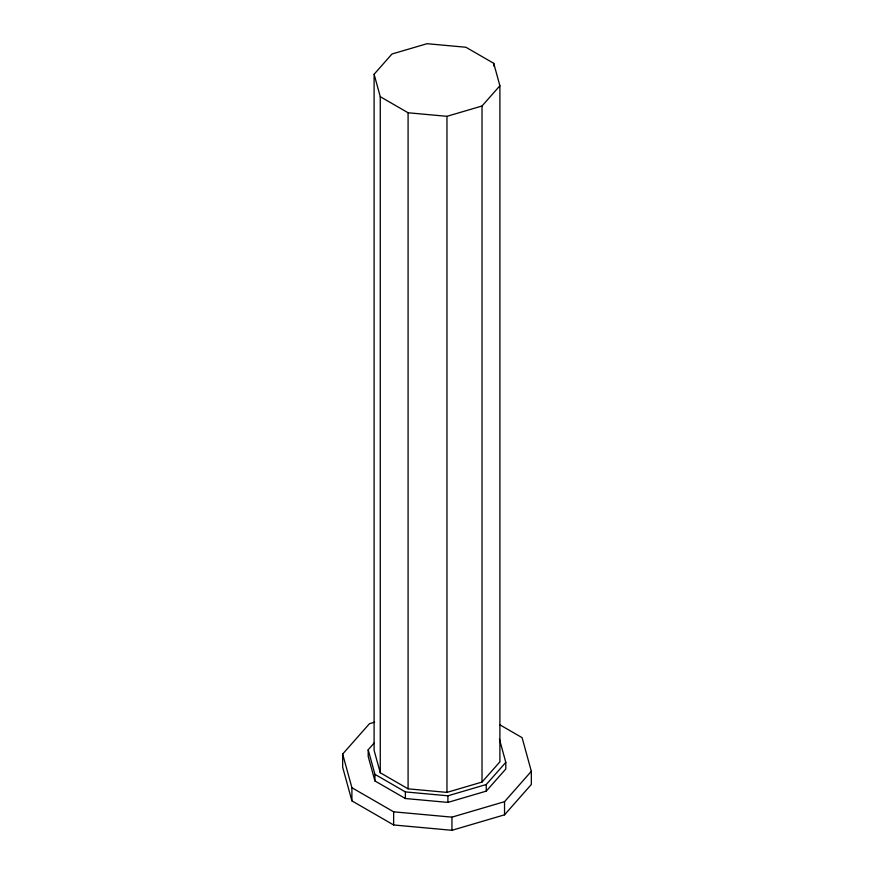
<?xml version="1.0" encoding="UTF-8"?>
<svg xmlns="http://www.w3.org/2000/svg" width="874" height="874" viewBox="0 0 874 874"><rect width="100%" height="100%" fill="white"/><g stroke="black" fill="none" stroke-linecap="round" stroke-linejoin="round"><path stroke-width="1.31" d="M374.105 74.257L391.978 54.013L427.036 43.7L465.908 47.251L493.734 63.321L499.895 85.761L499.895 761.822L482.022 782.066L446.964 792.39L408.092 788.829L380.266 772.769L374.105 750.318L374.105 74.257L380.266 96.697L380.266 772.769M380.266 96.697L408.092 112.768L446.964 116.318L482.022 106.005L499.895 85.761M500.07 724.928L522.095 737.656L531.337 771.305L531.337 784.459L504.538 814.83L451.945 830.3L393.639 824.969L351.905 800.868L342.663 767.208L342.663 754.054L369.462 723.694L374.596 722.186M499.425 739.109L505.806 762.368L505.806 768.978L486.261 791.123L447.903 802.408L405.372 798.519L374.924 780.941L368.194 756.392L368.194 749.783L374.411 742.736M368.194 749.783L374.924 774.331L405.372 791.91L447.903 795.799L486.261 784.513L505.806 762.368M342.663 754.054L351.905 787.714L393.639 811.815L451.945 817.146L504.538 801.676L531.337 771.305M504.538 801.676L504.538 814.83M493.734 63.321L493.734 66.053M486.261 784.513L486.261 791.123M482.022 106.005L482.022 782.066M451.945 817.146L451.945 830.3M447.903 795.799L447.903 802.408M446.964 116.318L446.964 792.39M408.092 112.768L408.092 788.829M405.372 791.91L405.372 798.519M393.639 811.815L393.639 824.969M374.924 774.331L374.924 780.941M351.905 787.714L351.905 800.868"/></g></svg>
